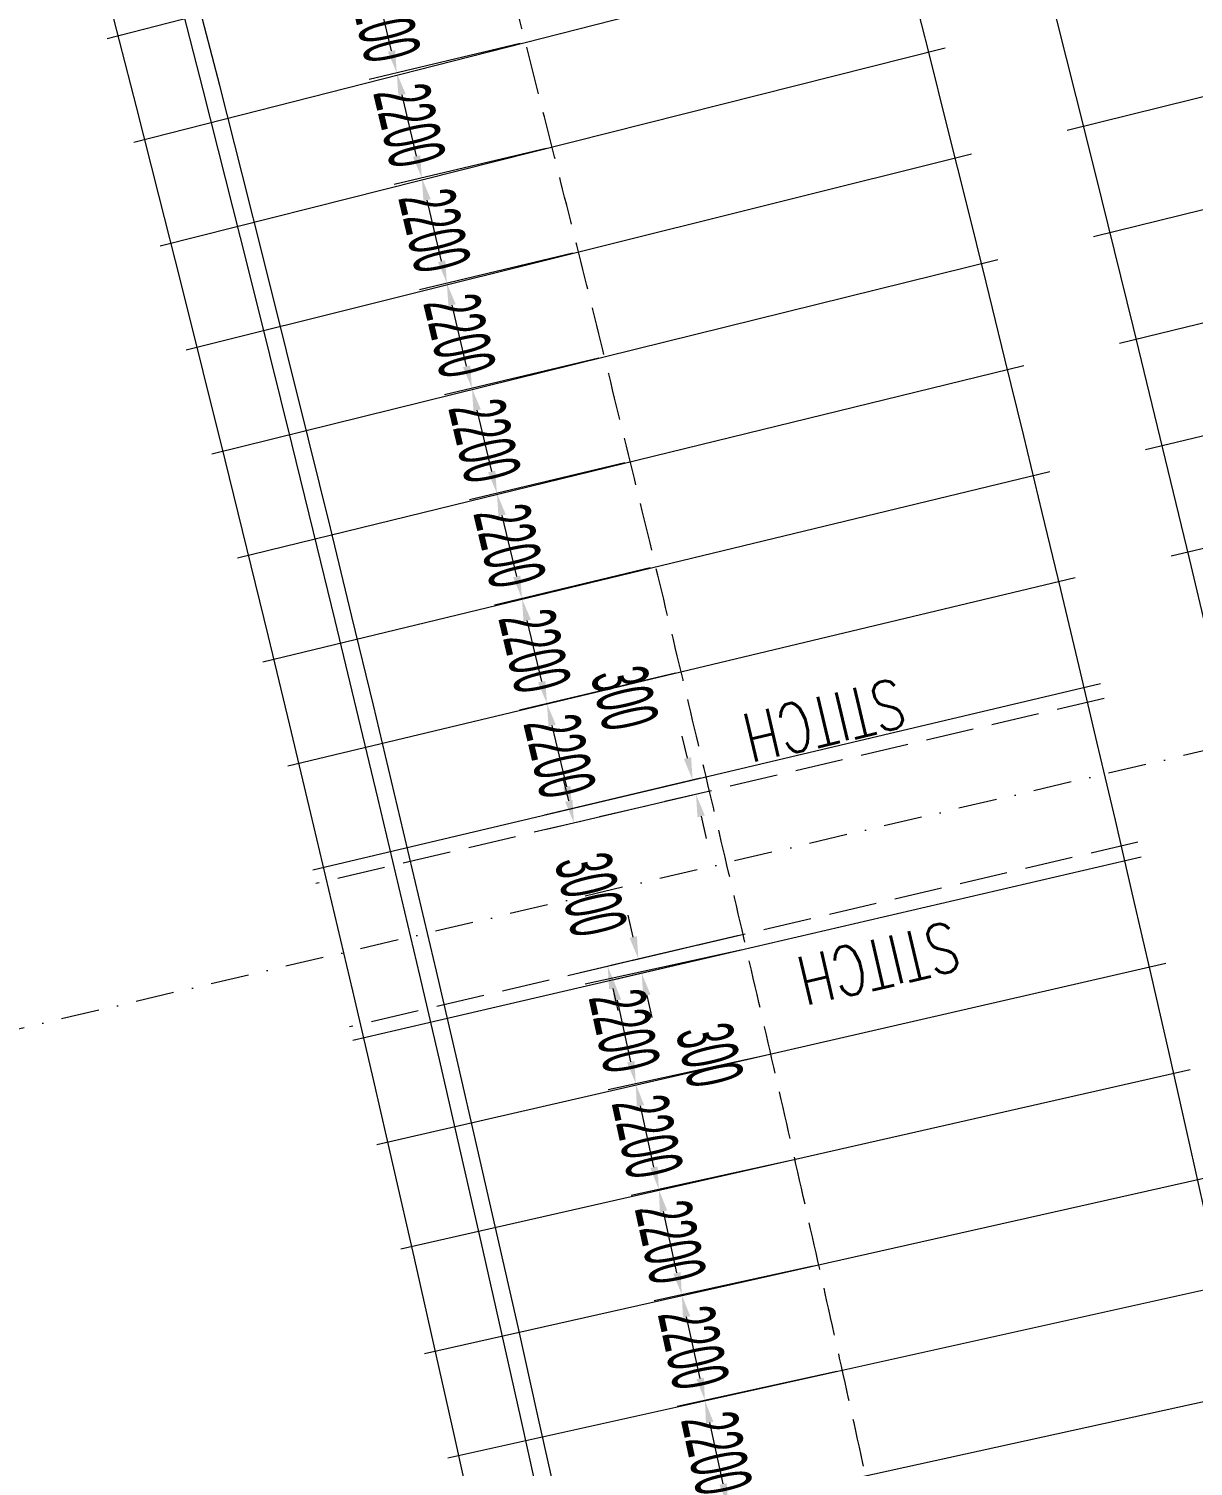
# Model space of a CAD drawing. Header units: millimetres. Extents: x 27228149 to 29012050, y 40856015 to 42918728.
# Drawn here: x 27316400 to 27340105, y 42702397 to 42731664 of the extents above; entities that cross this region are included whole.
import ezdxf

# ---------------------------------------------------------------- set-up
doc = ezdxf.new("R2010")
doc.units = ezdxf.units.MM
doc.header["$LTSCALE"] = 0.05
doc.linetypes.add('DGN Style 3', pattern=[27349.722329, 19535.51595, -7814.20638])
doc.linetypes.add('DGN Style 4', pattern=[31276.361035, 15628.41276, -7814.20638, 19.535516, -7814.20638])
doc.layers.get('Defpoints').update_dxf_attribs({"lineweight": 0})
for name, color, linetype, lineweight in [('InnerEdge_NB', 7, 'Continuous', 0), ('InnerEdge_SB', 7, 'Continuous', 0), ('OuterEdge_NB', 7, 'Continuous', 0), ('OuterEdge_SB', 7, 'Continuous', 0), ('PlacementCurve_NB', 1, 'DGN Style 3', 0), ('PlacementCurve_SB', 1, 'DGN Style 3', 0), ('S-_ANOT----_A-', 7, 'Continuous', 0), ('S-_ANOT----_T-', 7, 'Continuous', 0), ('S-_GRIDLINE_E- Adjusted', 6, 'DGN Style 4', 0), ('S-_SEG-----_E-NB', 3, 'Continuous', 13), ('S-_SEG-----_E-SB', 3, 'Continuous', 13), ('S-_WALLLBW-_E-', 40, 'Continuous', 13)]:
    doc.layers.add(name, color=color, linetype=linetype, lineweight=lineweight)
doc.styles.add('Styletxt', font='txt.shx')
doc.styles.add('StyleWORKING', font='WORKING.shx')
doc.dimstyles.new('dim300', dxfattribs={"dimtxt": 750, "dimasz": 750, "dimexe": 375, "dimexo": 375, "dimgap": 375, "dimtad": 1, "dimdec": 0, "dimzin": 11, "dimdsep": 46, "dimtxsty": 'StyleWORKING', "dimsah": 1, "dimcen": 0.09, "dimclrd": 7, "dimclre": 7, "dimadec": 4, "dimazin": 3, "dimtfac": 1, "dimtdec": 0, "dimtmove": 0, "dimatfit": 3, "dimfxl": 1, "dimtolj": 1, "dimtzin": 0, "dimlwd": 0, "dimlwe": 0, "dimarcsym": 0})

# ---------------------------------------------------------------- blocks, each defined once
blk = doc.blocks.new('*D31')
at = {"layer": 'Defpoints', "color": 0, "linetype": 'Continuous', "transparency": 16777216}
for p in [(27330077, 42716406), (27329983, 42716077), (27330258, 42716141, 0)]:
    blk.add_point(p, dxfattribs=at)
at = {"layer": 'S-_ANOT----_A-', "color": 7, "linetype": 'Continuous', "lineweight": 0, "transparency": 16777216}
for p, q in [((27329809, 42716816), (27329704, 42717264)), ((27330088, 42715629), (27330193, 42715181))]:
    blk.add_line(p, q, dxfattribs=at)
at = {"layer": 'S-_ANOT----_A-', "linetype": 'Continuous', "transparency": 16777216}
for p, q in [((27329965, 42716380), (27329355, 42716237)), ((27330146, 42716115), (27329423, 42715945))]:
    blk.add_line(p, q, dxfattribs=at)
at = {"layer": 'S-_ANOT----_A-', "color": 7, "linetype": 'Continuous', "transparency": 16777216}
for points in [[(27329884, 42716834), (27329735, 42716799), (27329914, 42716368)], [(27330163, 42715646), (27330013, 42715611), (27329983, 42716077)]]:
    blk.add_solid(points, dxfattribs=at)
at = {"layer": 'S-_ANOT----_A-', "color": 0, "linetype": 'Continuous', "transparency": 16777216, "insert": (27328531, 42718033), "char_height": 1150, "attachment_point": 5, "rotation": 283.2071, "style": 'StyleWORKING'}
blk.add_mtext('\\A1;{\\W0.47826;\\C0;300}', dxfattribs=at)
blk = doc.blocks.new('*D576')
at = {"layer": 'Defpoints', "color": 0, "linetype": 'Continuous', "transparency": 16777216}
for p in [(27325966, 42733519), (27323383, 42732904), (27326512, 42731388)]:
    blk.add_point(p, dxfattribs=at)
at = {"layer": 'S-_ANOT----_A-', "linetype": 'Continuous', "transparency": 16777216}
for p, q in [((27325854, 42733492), (27322823, 42732770)), ((27326401, 42731361), (27323333, 42730631))]:
    blk.add_line(p, q, dxfattribs=at)
at = {"layer": 'S-_ANOT----_A-', "color": 7, "linetype": 'Continuous', "lineweight": 0, "transparency": 16777216}
blk.add_line((27323786, 42731211), (27323489, 42732456), dxfattribs=at)
at = {"layer": 'S-_ANOT----_A-', "color": 7, "linetype": 'Continuous', "transparency": 16777216}
for points in [[(27323564, 42732474), (27323415, 42732438), (27323383, 42732904)], [(27323860, 42731229), (27323711, 42731194), (27323892, 42730764)]]:
    blk.add_solid(points, dxfattribs=at)
at = {"layer": 'S-_ANOT----_A-', "color": 0, "linetype": 'Continuous', "transparency": 16777216, "insert": (27323639, 42731834), "char_height": 1150, "attachment_point": 5, "rotation": 283.3918, "style": 'StyleWORKING'}
blk.add_mtext('\\A1;{\\W0.47826;\\C0;2200}', dxfattribs=at)
blk = doc.blocks.new('*D577')
at = {"layer": 'Defpoints', "color": 0, "linetype": 'Continuous', "transparency": 16777216}
for p in [(27326512, 42731388), (27323892, 42730764), (27327048, 42729254)]:
    blk.add_point(p, dxfattribs=at)
at = {"layer": 'S-_ANOT----_A-', "linetype": 'Continuous', "transparency": 16777216}
for p, q in [((27326401, 42731361), (27323333, 42730631)), ((27326936, 42729227), (27323842, 42728491))]:
    blk.add_line(p, q, dxfattribs=at)
at = {"layer": 'S-_ANOT----_A-', "color": 7, "linetype": 'Continuous', "lineweight": 0, "transparency": 16777216}
blk.add_line((27324295, 42729071), (27323999, 42730316), dxfattribs=at)
at = {"layer": 'S-_ANOT----_A-', "color": 7, "linetype": 'Continuous', "transparency": 16777216}
for points in [[(27324073, 42730334), (27323924, 42730299), (27323892, 42730764)], [(27324370, 42729089), (27324221, 42729053), (27324402, 42728624)]]:
    blk.add_solid(points, dxfattribs=at)
at = {"layer": 'S-_ANOT----_A-', "color": 0, "linetype": 'Continuous', "transparency": 16777216, "insert": (27324148, 42729694), "char_height": 1150, "attachment_point": 5, "rotation": 283.3918, "style": 'StyleWORKING'}
blk.add_mtext('\\A1;{\\W0.47826;\\C0;2200}', dxfattribs=at)
blk = doc.blocks.new('*D578')
at = {"layer": 'Defpoints', "color": 0, "linetype": 'Continuous', "transparency": 16777216}
for p in [(27327048, 42729254), (27324402, 42728624), (27327589, 42727121)]:
    blk.add_point(p, dxfattribs=at)
at = {"layer": 'S-_ANOT----_A-', "linetype": 'Continuous', "transparency": 16777216}
for p, q in [((27326936, 42729227), (27323842, 42728491)), ((27327477, 42727095), (27324352, 42726351))]:
    blk.add_line(p, q, dxfattribs=at)
at = {"layer": 'S-_ANOT----_A-', "color": 7, "linetype": 'Continuous', "lineweight": 0, "transparency": 16777216}
blk.add_line((27324805, 42726931), (27324508, 42728176), dxfattribs=at)
at = {"layer": 'S-_ANOT----_A-', "color": 7, "linetype": 'Continuous', "transparency": 16777216}
for points in [[(27324583, 42728194), (27324434, 42728159), (27324402, 42728624)], [(27324879, 42726949), (27324730, 42726914), (27324911, 42726484)]]:
    blk.add_solid(points, dxfattribs=at)
at = {"layer": 'S-_ANOT----_A-', "color": 0, "linetype": 'Continuous', "transparency": 16777216, "insert": (27324658, 42727554), "char_height": 1150, "attachment_point": 5, "rotation": 283.3918, "style": 'StyleWORKING'}
blk.add_mtext('\\A1;{\\W0.47826;\\C0;2200}', dxfattribs=at)
blk = doc.blocks.new('*D579')
at = {"layer": 'Defpoints', "color": 0, "linetype": 'Continuous', "transparency": 16777216}
for p in [(27327589, 42727121), (27324911, 42726484), (27328119, 42724986)]:
    blk.add_point(p, dxfattribs=at)
at = {"layer": 'S-_ANOT----_A-', "linetype": 'Continuous', "transparency": 16777216}
for p, q in [((27327477, 42727095), (27324352, 42726351)), ((27328008, 42724960), (27324861, 42724211))]:
    blk.add_line(p, q, dxfattribs=at)
at = {"layer": 'S-_ANOT----_A-', "color": 7, "linetype": 'Continuous', "lineweight": 0, "transparency": 16777216}
blk.add_line((27325314, 42724791), (27325018, 42726036), dxfattribs=at)
at = {"layer": 'S-_ANOT----_A-', "color": 7, "linetype": 'Continuous', "transparency": 16777216}
for points in [[(27325092, 42726054), (27324943, 42726019), (27324911, 42726484)], [(27325389, 42724809), (27325240, 42724773), (27325421, 42724344)]]:
    blk.add_solid(points, dxfattribs=at)
at = {"layer": 'S-_ANOT----_A-', "color": 0, "linetype": 'Continuous', "transparency": 16777216, "insert": (27325167, 42725414), "char_height": 1150, "attachment_point": 5, "rotation": 283.3918, "style": 'StyleWORKING'}
blk.add_mtext('\\A1;{\\W0.47826;\\C0;2200}', dxfattribs=at)
blk = doc.blocks.new('*D580')
at = {"layer": 'Defpoints', "color": 0, "linetype": 'Continuous', "transparency": 16777216}
for p in [(27328119, 42724986), (27325421, 42724344), (27328645, 42722850)]:
    blk.add_point(p, dxfattribs=at)
at = {"layer": 'S-_ANOT----_A-', "linetype": 'Continuous', "transparency": 16777216}
for p, q in [((27328008, 42724960), (27324861, 42724211)), ((27328533, 42722823), (27325371, 42722070))]:
    blk.add_line(p, q, dxfattribs=at)
at = {"layer": 'S-_ANOT----_A-', "color": 7, "linetype": 'Continuous', "lineweight": 0, "transparency": 16777216}
blk.add_line((27325824, 42722651), (27325527, 42723896), dxfattribs=at)
at = {"layer": 'S-_ANOT----_A-', "color": 7, "linetype": 'Continuous', "transparency": 16777216}
for points in [[(27325602, 42723914), (27325453, 42723878), (27325421, 42724344)], [(27325898, 42722669), (27325749, 42722633), (27325930, 42722204)]]:
    blk.add_solid(points, dxfattribs=at)
at = {"layer": 'S-_ANOT----_A-', "color": 0, "linetype": 'Continuous', "transparency": 16777216, "insert": (27325677, 42723274), "char_height": 1150, "attachment_point": 5, "rotation": 283.3918, "style": 'StyleWORKING'}
blk.add_mtext('\\A1;{\\W0.47826;\\C0;2200}', dxfattribs=at)
blk = doc.blocks.new('*D581')
at = {"layer": 'Defpoints', "color": 0, "linetype": 'Continuous', "transparency": 16777216}
for p in [(27328645, 42722850), (27325930, 42722204), (27329165, 42720712)]:
    blk.add_point(p, dxfattribs=at)
at = {"layer": 'S-_ANOT----_A-', "linetype": 'Continuous', "transparency": 16777216}
for p, q in [((27328533, 42722823), (27325371, 42722070)), ((27329053, 42720686), (27325880, 42719930))]:
    blk.add_line(p, q, dxfattribs=at)
at = {"layer": 'S-_ANOT----_A-', "color": 7, "linetype": 'Continuous', "lineweight": 0, "transparency": 16777216}
blk.add_line((27326333, 42720511), (27326037, 42721756), dxfattribs=at)
at = {"layer": 'S-_ANOT----_A-', "color": 7, "linetype": 'Continuous', "transparency": 16777216}
for points in [[(27326111, 42721774), (27325962, 42721738), (27325930, 42722204)], [(27326408, 42720529), (27326259, 42720493), (27326440, 42720063)]]:
    blk.add_solid(points, dxfattribs=at)
at = {"layer": 'S-_ANOT----_A-', "color": 0, "linetype": 'Continuous', "transparency": 16777216, "insert": (27326186, 42721134), "char_height": 1150, "attachment_point": 5, "rotation": 283.3918, "style": 'StyleWORKING'}
blk.add_mtext('\\A1;{\\W0.47826;\\C0;2200}', dxfattribs=at)
blk = doc.blocks.new('*D582')
at = {"layer": 'Defpoints', "color": 0, "linetype": 'Continuous', "transparency": 16777216}
for p in [(27329165, 42720712), (27326440, 42720063), (27329679, 42718573)]:
    blk.add_point(p, dxfattribs=at)
at = {"layer": 'S-_ANOT----_A-', "linetype": 'Continuous', "transparency": 16777216}
for p, q in [((27329053, 42720686), (27325880, 42719930)), ((27329568, 42718547), (27326390, 42717790))]:
    blk.add_line(p, q, dxfattribs=at)
at = {"layer": 'S-_ANOT----_A-', "color": 7, "linetype": 'Continuous', "lineweight": 0, "transparency": 16777216}
blk.add_line((27326843, 42718371), (27326546, 42719616), dxfattribs=at)
at = {"layer": 'S-_ANOT----_A-', "color": 7, "linetype": 'Continuous', "transparency": 16777216}
for points in [[(27326621, 42719634), (27326472, 42719598), (27326440, 42720063)], [(27326917, 42718389), (27326768, 42718353), (27326949, 42717923)]]:
    blk.add_solid(points, dxfattribs=at)
at = {"layer": 'S-_ANOT----_A-', "color": 0, "linetype": 'Continuous', "transparency": 16777216, "insert": (27326696, 42718994), "char_height": 1150, "attachment_point": 5, "rotation": 283.3918, "style": 'StyleWORKING'}
blk.add_mtext('\\A1;{\\W0.47826;\\C0;2200}', dxfattribs=at)
blk = doc.blocks.new('*D583')
at = {"layer": 'Defpoints', "color": 0, "linetype": 'Continuous', "transparency": 16777216}
for p in [(27331012, 42712928), (27328286, 42712333), (27331507, 42710785)]:
    blk.add_point(p, dxfattribs=at)
at = {"layer": 'S-_ANOT----_A-', "linetype": 'Continuous', "transparency": 16777216}
for p, q in [((27330899, 42712904), (27327724, 42712210)), ((27331395, 42710760), (27328194, 42710061))]:
    blk.add_line(p, q, dxfattribs=at)
at = {"layer": 'S-_ANOT----_A-', "color": 7, "linetype": 'Continuous', "lineweight": 0, "transparency": 16777216}
blk.add_line((27328657, 42710633), (27328384, 42711884), dxfattribs=at)
at = {"layer": 'S-_ANOT----_A-', "color": 7, "linetype": 'Continuous', "transparency": 16777216}
for points in [[(27328459, 42711900), (27328309, 42711867), (27328286, 42712333)], [(27328732, 42710650), (27328582, 42710617), (27328755, 42710184)]]:
    blk.add_solid(points, dxfattribs=at)
at = {"layer": 'S-_ANOT----_A-', "color": 0, "linetype": 'Continuous', "transparency": 16777216, "insert": (27328522, 42711259), "char_height": 1150, "attachment_point": 5, "rotation": 282.3217, "style": 'StyleWORKING'}
blk.add_mtext('\\A1;{\\W0.47826;\\C0;2200}', dxfattribs=at)
blk = doc.blocks.new('*D584')
at = {"layer": 'Defpoints', "color": 0, "linetype": 'Continuous', "transparency": 16777216}
for p in [(27331507, 42710785), (27328755, 42710184), (27331998, 42708640)]:
    blk.add_point(p, dxfattribs=at)
at = {"layer": 'S-_ANOT----_A-', "linetype": 'Continuous', "transparency": 16777216}
for p, q in [((27331395, 42710760), (27328194, 42710061)), ((27331885, 42708616), (27328663, 42707912))]:
    blk.add_line(p, q, dxfattribs=at)
at = {"layer": 'S-_ANOT----_A-', "color": 7, "linetype": 'Continuous', "lineweight": 0, "transparency": 16777216}
blk.add_line((27329127, 42708484), (27328854, 42709734), dxfattribs=at)
at = {"layer": 'S-_ANOT----_A-', "color": 7, "linetype": 'Continuous', "transparency": 16777216}
for points in [[(27328928, 42709751), (27328779, 42709718), (27328755, 42710184)], [(27329202, 42708500), (27329052, 42708468), (27329225, 42708035)]]:
    blk.add_solid(points, dxfattribs=at)
at = {"layer": 'S-_ANOT----_A-', "color": 0, "linetype": 'Continuous', "transparency": 16777216, "insert": (27328991, 42709109), "char_height": 1150, "attachment_point": 5, "rotation": 282.3217, "style": 'StyleWORKING'}
blk.add_mtext('\\A1;{\\W0.47826;\\C0;2200}', dxfattribs=at)
blk = doc.blocks.new('*D585')
at = {"layer": 'Defpoints', "color": 0, "linetype": 'Continuous', "transparency": 16777216}
for p in [(27331998, 42708640), (27329225, 42708035), (27332483, 42706494)]:
    blk.add_point(p, dxfattribs=at)
at = {"layer": 'S-_ANOT----_A-', "linetype": 'Continuous', "transparency": 16777216}
for p, q in [((27331885, 42708616), (27328663, 42707912)), ((27332371, 42706470), (27329133, 42705763))]:
    blk.add_line(p, q, dxfattribs=at)
at = {"layer": 'S-_ANOT----_A-', "color": 7, "linetype": 'Continuous', "lineweight": 0, "transparency": 16777216}
blk.add_line((27329596, 42706335), (27329323, 42707585), dxfattribs=at)
at = {"layer": 'S-_ANOT----_A-', "color": 7, "linetype": 'Continuous', "transparency": 16777216}
for points in [[(27329398, 42707602), (27329248, 42707569), (27329225, 42708035)], [(27329671, 42706351), (27329521, 42706318), (27329694, 42705885)]]:
    blk.add_solid(points, dxfattribs=at)
at = {"layer": 'S-_ANOT----_A-', "color": 0, "linetype": 'Continuous', "transparency": 16777216, "insert": (27329461, 42706960), "char_height": 1150, "attachment_point": 5, "rotation": 282.3217, "style": 'StyleWORKING'}
blk.add_mtext('\\A1;{\\W0.47826;\\C0;2200}', dxfattribs=at)
blk = doc.blocks.new('*D586')
at = {"layer": 'Defpoints', "color": 0, "linetype": 'Continuous', "transparency": 16777216}
for p in [(27332483, 42706494), (27329694, 42705885), (27332963, 42704347)]:
    blk.add_point(p, dxfattribs=at)
at = {"layer": 'S-_ANOT----_A-', "linetype": 'Continuous', "transparency": 16777216}
for p, q in [((27332371, 42706470), (27329133, 42705763)), ((27332851, 42704323), (27329602, 42703613))]:
    blk.add_line(p, q, dxfattribs=at)
at = {"layer": 'S-_ANOT----_A-', "color": 7, "linetype": 'Continuous', "lineweight": 0, "transparency": 16777216}
blk.add_line((27330066, 42704185), (27329793, 42705436), dxfattribs=at)
at = {"layer": 'S-_ANOT----_A-', "color": 7, "linetype": 'Continuous', "transparency": 16777216}
for points in [[(27329867, 42705452), (27329718, 42705420), (27329694, 42705885)], [(27330141, 42704202), (27329991, 42704169), (27330164, 42703736)]]:
    blk.add_solid(points, dxfattribs=at)
at = {"layer": 'S-_ANOT----_A-', "color": 0, "linetype": 'Continuous', "transparency": 16777216, "insert": (27329930, 42704811), "char_height": 1150, "attachment_point": 5, "rotation": 282.3217, "style": 'StyleWORKING'}
blk.add_mtext('\\A1;{\\W0.47826;\\C0;2200}', dxfattribs=at)
blk = doc.blocks.new('*D587')
at = {"layer": 'Defpoints', "color": 0, "linetype": 'Continuous', "transparency": 16777216}
for p in [(27332963, 42704347), (27330164, 42703736), (27333438, 42702199)]:
    blk.add_point(p, dxfattribs=at)
at = {"layer": 'S-_ANOT----_A-', "linetype": 'Continuous', "transparency": 16777216}
for p, q in [((27332851, 42704323), (27329602, 42703613)), ((27333325, 42702175), (27330072, 42701464))]:
    blk.add_line(p, q, dxfattribs=at)
at = {"layer": 'S-_ANOT----_A-', "color": 7, "linetype": 'Continuous', "lineweight": 0, "transparency": 16777216}
blk.add_line((27330535, 42702036), (27330262, 42703287), dxfattribs=at)
at = {"layer": 'S-_ANOT----_A-', "color": 7, "linetype": 'Continuous', "transparency": 16777216}
for points in [[(27330337, 42703303), (27330187, 42703270), (27330164, 42703736)], [(27330610, 42702052), (27330460, 42702020), (27330633, 42701587)]]:
    blk.add_solid(points, dxfattribs=at)
at = {"layer": 'S-_ANOT----_A-', "color": 0, "linetype": 'Continuous', "transparency": 16777216, "insert": (27330400, 42702662), "char_height": 1150, "attachment_point": 5, "rotation": 282.3217, "style": 'StyleWORKING'}
blk.add_mtext('\\A1;{\\W0.47826;\\C0;2200}', dxfattribs=at)
blk = doc.blocks.new('*D862')
at = {"layer": 'Defpoints', "color": 0, "linetype": 'Continuous', "transparency": 16777216}
for p in [(27330944, 42713221), (27328810, 42712724), (27331012, 42712928)]:
    blk.add_point(p, dxfattribs=at)
at = {"layer": 'S-_ANOT----_A-', "color": 7, "linetype": 'Continuous', "lineweight": 0, "transparency": 16777216}
for p, q in [((27328706, 42713172), (27328602, 42713620)), ((27328983, 42711984), (27329087, 42711536))]:
    blk.add_line(p, q, dxfattribs=at)
at = {"layer": 'S-_ANOT----_A-', "linetype": 'Continuous', "transparency": 16777216}
for p, q in [((27330831, 42713194), (27328250, 42712594)), ((27330900, 42712902), (27328318, 42712301))]:
    blk.add_line(p, q, dxfattribs=at)
at = {"layer": 'S-_ANOT----_A-', "color": 7, "linetype": 'Continuous', "transparency": 16777216}
for points in [[(27328781, 42713189), (27328631, 42713155), (27328810, 42712724)], [(27329057, 42712001), (27328908, 42711966), (27328878, 42712432)]]:
    blk.add_solid(points, dxfattribs=at)
at = {"layer": 'S-_ANOT----_A-', "color": 0, "linetype": 'Continuous', "transparency": 16777216, "insert": (27330262, 42710766), "char_height": 1150, "attachment_point": 5, "rotation": 283.102, "style": 'StyleWORKING'}
blk.add_mtext('\\A1;{\\W0.47826;\\C0;300}', dxfattribs=at)
blk = doc.blocks.new('*D1158')
at = {"layer": 'Defpoints', "color": 0, "linetype": 'Continuous', "transparency": 16777216}
for p in [(27329679, 42718573), (27326949, 42717923), (27330189, 42716433)]:
    blk.add_point(p, dxfattribs=at)
at = {"layer": 'S-_ANOT----_A-', "linetype": 'Continuous', "transparency": 16777216}
for p, q in [((27329568, 42718547), (27326390, 42717790)), ((27330077, 42716406), (27326900, 42715650))]:
    blk.add_line(p, q, dxfattribs=at)
at = {"layer": 'S-_ANOT----_A-', "color": 7, "linetype": 'Continuous', "lineweight": 0, "transparency": 16777216}
blk.add_line((27327352, 42716231), (27327056, 42717476), dxfattribs=at)
at = {"layer": 'S-_ANOT----_A-', "color": 7, "linetype": 'Continuous', "transparency": 16777216}
for points in [[(27327130, 42717494), (27326981, 42717458), (27326949, 42717923)], [(27327427, 42716248), (27327278, 42716213), (27327459, 42715783)]]:
    blk.add_solid(points, dxfattribs=at)
at = {"layer": 'S-_ANOT----_A-', "color": 0, "linetype": 'Continuous', "transparency": 16777216, "insert": (27327205, 42716854), "char_height": 1150, "attachment_point": 5, "rotation": 283.3918, "style": 'StyleWORKING'}
blk.add_mtext('\\A1;{\\W0.47826;\\C0;2200}', dxfattribs=at)
blk = doc.blocks.new('*D1159')
at = {"layer": 'Defpoints', "color": 0, "linetype": 'Continuous', "transparency": 16777216}
for p in [(27330258, 42716141), (27330944, 42713221, 0), (27328185, 42712573)]:
    blk.add_point(p, dxfattribs=at)
at = {"layer": 'S-_ANOT----_A-', "color": 7, "linetype": 'Continuous', "lineweight": 0, "transparency": 16777216}
for p, q in [((27327394, 42715942), (27327289, 42716389)), ((27328290, 42712125), (27328395, 42711677))]:
    blk.add_line(p, q, dxfattribs=at)
at = {"layer": 'S-_ANOT----_A-', "linetype": 'Continuous', "transparency": 16777216}
for p, q in [((27330146, 42716115), (27326939, 42715362)), ((27330832, 42713194), (27327625, 42712442))]:
    blk.add_line(p, q, dxfattribs=at)
at = {"layer": 'S-_ANOT----_A-', "color": 7, "linetype": 'Continuous', "transparency": 16777216}
for points in [[(27327469, 42715959), (27327319, 42715924), (27327499, 42715494)], [(27328364, 42712143), (27328215, 42712108), (27328185, 42712573)]]:
    blk.add_solid(points, dxfattribs=at)
at = {"layer": 'S-_ANOT----_A-', "color": 0, "linetype": 'Continuous', "transparency": 16777216, "insert": (27327843, 42714034), "char_height": 1150, "attachment_point": 5, "rotation": 283.2071, "style": 'StyleWORKING'}
blk.add_mtext('\\A1;{\\W0.47826;\\C0;3000}', dxfattribs=at)

msp = doc.modelspace()

# ---------------------------------------------------------------- linework, layer by layer
at = {"layer": 'InnerEdge_NB'}
msp.add_lwpolyline([(27283724.5, 42878514.7, -0.0568157), (27345588.8, 42682480.7), (27368075.3, 42566916.3, 0.0263705), (27393633.3, 42464653, 0.0426618), (27458420.2, 42303807.1, 0.1075608), (27699785.7, 42006839.6, 0.026969), (27783127.3, 41947329.2), (27839783.5, 41911319.6)], format="xyb", dxfattribs=at)
at = {"layer": 'InnerEdge_SB'}
msp.add_lwpolyline([(27370363.7, 42569291.8), (27348239.1, 42682996.3, 0.0568157), (27286190.8, 42879613.7)], format="xyb", dxfattribs=at)
at = {"layer": 'OuterEdge_NB'}
msp.add_arc((26454853.3, 42509161.6), 893291, 11.011006, 26.2492157, dxfattribs=at)
at = {"layer": 'OuterEdge_SB'}
msp.add_arc((26454853.3, 42509161.6), 924291, 13.8451623, 26.2492156, dxfattribs=at)
at = {"layer": 'PlacementCurve_NB'}
msp.add_lwpolyline([(27288809.3, 42846343.4, -0.0480477), (27337834.2, 42680971.8), (27359958.8, 42567267.3, 0.0690894), (27451045.4, 42301107.2, 0.1079959), (27694979, 42000696.1, 0.0193193), (27725549.4, 41977271, 0.0146476), (27778701.6, 41940923.9), (27835716.4, 41904662.4)], format="xyb", dxfattribs=at)
at = {"layer": 'PlacementCurve_SB'}
msp.add_lwpolyline([(27305541.4, 42854039, -0.0482858), (27355899.2, 42684467.3), (27377998.9, 42570890.3, 0.0688708), (27467496.8, 42309348.2, 0.1110949), (27715510, 42007942.3, 0.028125), (27802629.8, 41947720.4), (27845874.9, 41921290)], format="xyb", dxfattribs=at)
at = {"layer": 'S-_GRIDLINE_E- Adjusted'}
msp.add_line((27357411.2, 42720973.2), (27283677.1, 42703667.9), dxfattribs=at)
at = {"layer": 'S-_SEG-----_E-NB'}
for p, q in [((27317996.4, 42731466.1), (27333955.6, 42735576.4)), ((27318537.6, 42729354.4), (27334506.7, 42733425.7)), ((27319073.5, 42727241.5), (27335052.6, 42731273.7)), ((27319604.3, 42725127.2), (27335593.2, 42729120.3)), ((27320129.9, 42723011.7), (27336128.5, 42726965.7)), ((27320650.3, 42720894.8), (27336658.5, 42724809.7)), ((27321165.5, 42718776.7), (27337183.3, 42722652.4)), ((27321675.6, 42716657.4), (27337702.8, 42720493.9)), ((27322180.5, 42714536.8), (27338217, 42718334.1)), ((27339047.1, 42714797.1), (27322995.4, 42711064)), ((27339547.3, 42712634.1), (27323486.6, 42708940.2)), ((27340042.3, 42710469.8), (27323972.6, 42706815.2)), ((27340532, 42708304.3), (27324453.4, 42704689)), ((27341016.4, 42706137.6), (27324929, 42702561.7)), ((27341495.5, 42703969.7), (27325399.4, 42700433.2))]:
    msp.add_line(p, q, dxfattribs=at)
at = {"layer": 'S-_SEG-----_E-NB', "linetype": 'DGN Style 3'}
for p, q in [((27338289.3, 42718026.1), (27322245.8, 42714260.7)), ((27338974.7, 42715105.4), (27322931.2, 42711340))]:
    msp.add_line(p, q, dxfattribs=at)
at = {"layer": 'S-_SEG-----_E-SB'}
for p, q in [((27337535.9, 42729595.9), (27354253.5, 42733766.3)), ((27338073.6, 42727431.3), (27354801.2, 42731561.6)), ((27338606.1, 42725265.3), (27355345.4, 42729355.9)), ((27339133.2, 42723098), (27355889.2, 42727150.2)), ((27339655, 42720929.4), (27356432.8, 42724944.3))]:
    msp.add_line(p, q, dxfattribs=at)
at = {"layer": 'S-_WALLLBW-_E-'}
for radius, start, end in [(924641, 13.8451623, 26.2492156), (892941, 11.011006, 26.2492157), (891541, 11.011006, 26.2492157), (926791, 13.8451623, 20.7565789)]:
    msp.add_arc((26454853.3, 42509161.6), radius, start, end, dxfattribs=at)

# ---------------------------------------------------------------- texts
at = {"layer": 'S-_ANOT----_T-', "linetype": 'Continuous', "style": 'Styletxt', "width": 0.75}
for rotation, p in [(193.32175, (27334087.2, 42718449.3)), (193.2082, (27335194.8, 42713498.6))]:
    msp.add_text('STITCH', height=1000, rotation=rotation, dxfattribs=at).set_placement(p)

# ---------------------------------------------------------------- dimensions: what is measured, and where the dimension line sits
at = {"layer": 'S-_ANOT----_A-', "linetype": 'Continuous'}
for base, p1, p2, angle, override, picture, middle, turn in [((27323382.8, 42732903.6), (27326512.5, 42731387.6), (27325966.4, 42733518.8), 103.39181, {"dimscale": 1000, "dimtxt": 1.15, "dimasz": 0.46, "dimexe": 0.575, "dimexo": 0.115, "dimgap": 0.2875, "dimtad": 1, "dimtih": 0, "dimtoh": 0, "dimlfac": 1, "dimsah": 1, "dimcen": 0, "dimse1": 0, "dimse2": 0, "dimclre": 256, "dimclrt": 0, "dimtol": 0, "dimtfac": 1, "dimtofl": 0, "dimtmove": 2, "dimatfit": 3, "dimfrac": 0, "dimtolj": 1, "dimlwe": 65535}, '*D576', (27323638.9, 42731834), 283.39181), ((27323892.2, 42730763.8), (27327048.1, 42729253.8), (27326512.5, 42731387.6), 103.39181, {"dimscale": 1000, "dimtxt": 1.15, "dimasz": 0.46, "dimexe": 0.575, "dimexo": 0.115, "dimgap": 0.2875, "dimtad": 1, "dimtih": 0, "dimtoh": 0, "dimlfac": 1, "dimsah": 1, "dimcen": 0, "dimse1": 0, "dimse2": 0, "dimclre": 256, "dimclrt": 0, "dimtol": 0, "dimtfac": 1, "dimtofl": 0, "dimtmove": 2, "dimatfit": 3, "dimfrac": 0, "dimtolj": 1, "dimlwe": 65535}, '*D577', (27324148.3, 42729694.1), 283.39181), ((27324401.7, 42728623.8), (27327589, 42727121.3), (27327048.1, 42729253.8), 103.39181, {"dimscale": 1000, "dimtxt": 1.15, "dimasz": 0.46, "dimexe": 0.575, "dimexo": 0.115, "dimgap": 0.2875, "dimtad": 1, "dimtih": 0, "dimtoh": 0, "dimlfac": 1, "dimsah": 1, "dimcen": 0, "dimse1": 0, "dimse2": 0, "dimclre": 256, "dimclrt": 0, "dimtol": 0, "dimtfac": 1, "dimtofl": 0, "dimtmove": 2, "dimatfit": 3, "dimfrac": 0, "dimtolj": 1, "dimlwe": 65535}, '*D578', (27324657.8, 42727554.1), 283.39181), ((27324911.2, 42726483.8), (27328119.5, 42724986.3), (27327589, 42727121.3), 103.39181, {"dimscale": 1000, "dimtxt": 1.15, "dimasz": 0.46, "dimexe": 0.575, "dimexo": 0.115, "dimgap": 0.2875, "dimtad": 1, "dimtih": 0, "dimtoh": 0, "dimlfac": 1, "dimsah": 1, "dimcen": 0, "dimse1": 0, "dimse2": 0, "dimclre": 256, "dimclrt": 0, "dimtol": 0, "dimtfac": 1, "dimtofl": 0, "dimtmove": 2, "dimatfit": 3, "dimfrac": 0, "dimtolj": 1, "dimlwe": 65535}, '*D579', (27325167.3, 42725414.1), 283.39181), ((27325420.7, 42724343.7), (27328644.7, 42722849.9), (27328119.5, 42724986.3), 103.39181, {"dimscale": 1000, "dimtxt": 1.15, "dimasz": 0.46, "dimexe": 0.575, "dimexo": 0.115, "dimgap": 0.2875, "dimtad": 1, "dimtih": 0, "dimtoh": 0, "dimlfac": 1, "dimsah": 1, "dimcen": 0, "dimse1": 0, "dimse2": 0, "dimclre": 256, "dimclrt": 0, "dimtol": 0, "dimtfac": 1, "dimtofl": 0, "dimtmove": 2, "dimatfit": 3, "dimfrac": 0, "dimtolj": 1, "dimlwe": 65535}, '*D580', (27325676.9, 42723274), 283.39181), ((27325930.3, 42722203.6), (27329164.7, 42720712.2), (27328644.7, 42722849.9), 103.39181, {"dimscale": 1000, "dimtxt": 1.15, "dimasz": 0.46, "dimexe": 0.575, "dimexo": 0.115, "dimgap": 0.2875, "dimtad": 1, "dimtih": 0, "dimtoh": 0, "dimlfac": 1, "dimsah": 1, "dimcen": 0, "dimse1": 0, "dimse2": 0, "dimclre": 256, "dimclrt": 0, "dimtol": 0, "dimtfac": 1, "dimtofl": 0, "dimtmove": 2, "dimatfit": 3, "dimfrac": 0, "dimtolj": 1, "dimlwe": 65535}, '*D581', (27326186.4, 42721133.9), 283.39181), ((27326439.8, 42720063.5), (27329679.5, 42718573.3), (27329164.7, 42720712.2), 103.39181, {"dimscale": 1000, "dimtxt": 1.15, "dimasz": 0.46, "dimexe": 0.575, "dimexo": 0.115, "dimgap": 0.2875, "dimtad": 1, "dimtih": 0, "dimtoh": 0, "dimlfac": 1, "dimsah": 1, "dimcen": 0, "dimse1": 0, "dimse2": 0, "dimclre": 256, "dimclrt": 0, "dimtol": 0, "dimtfac": 1, "dimtofl": 0, "dimtmove": 2, "dimatfit": 3, "dimfrac": 0, "dimtolj": 1, "dimlwe": 65535}, '*D582', (27326695.9, 42718993.7), 283.39181), ((27329982.8, 42716076.6), (27330077.1, 42716406.5), (27330258.1, 42716141.2, 0.2), 283.2071, {"dimscale": 1000, "dimtxt": 1.15, "dimasz": 0.46, "dimexe": 0.575, "dimexo": 0.115, "dimgap": 0.2875, "dimtad": 1, "dimtih": 0, "dimtoh": 0, "dimlfac": 1, "dimsah": 1, "dimcen": 0, "dimse1": 0, "dimse2": 0, "dimclre": 256, "dimclrt": 0, "dimtol": 0, "dimtfac": 1, "dimtofl": 0, "dimtmove": 2, "dimatfit": 3, "dimfrac": 0, "dimtolj": 1, "dimlwe": 65535}, '*D31', (27328530.5, 42718032.6), 283.2071), ((27326949.3, 42717923.3), (27330189, 42716433.1), (27329679.5, 42718573.3), 103.39181, {"dimscale": 1000, "dimtxt": 1.15, "dimasz": 0.46, "dimexe": 0.575, "dimexo": 0.115, "dimgap": 0.2875, "dimtad": 1, "dimtih": 0, "dimtoh": 0, "dimlfac": 1, "dimsah": 1, "dimcen": 0, "dimse1": 0, "dimse2": 0, "dimclre": 256, "dimclrt": 0, "dimtol": 0, "dimtfac": 1, "dimtofl": 0, "dimtmove": 2, "dimatfit": 3, "dimfrac": 0, "dimtolj": 1, "dimlwe": 65535}, '*D1158', (27327205.5, 42716853.5), 283.39181), ((27328184.6, 42712573), (27330258.1, 42716141.2), (27330943.5, 42713220.5, -0.2), 103.2071, {"dimscale": 1000, "dimtxt": 1.15, "dimasz": 0.46, "dimexe": 0.575, "dimexo": 0.115, "dimgap": 0.2875, "dimtad": 1, "dimjust": 0, "dimtih": 0, "dimtoh": 0, "dimlfac": 1, "dimsah": 1, "dimcen": 0, "dimse1": 0, "dimse2": 0, "dimclre": 256, "dimclrt": 0, "dimtol": 0, "dimtfac": 1, "dimtofl": 0, "dimtmove": 2, "dimatfit": 3, "dimfrac": 0, "dimtolj": 1, "dimlwe": 65535}, '*D1159', (27327843.2, 42714033.7), 283.2071), ((27328810.2, 42712724), (27331011.5, 42712928.3), (27330943.5, 42713220.5), 103.102, {"dimscale": 1000, "dimtxt": 1.15, "dimasz": 0.46, "dimexe": 0.575, "dimexo": 0.115, "dimgap": 0.2875, "dimtad": 1, "dimtih": 0, "dimtoh": 0, "dimlfac": 1, "dimsah": 1, "dimcen": 0, "dimse1": 0, "dimse2": 0, "dimclre": 256, "dimclrt": 0, "dimtol": 0, "dimtfac": 1, "dimtofl": 0, "dimtmove": 2, "dimatfit": 3, "dimfrac": 0, "dimtolj": 1, "dimlwe": 65535}, '*D862', (27330262.1, 42710765.7), 283.102), ((27328286, 42712333), (27331507.2, 42710784.9), (27331011.5, 42712928.3), 102.32175, {"dimscale": 1000, "dimtxt": 1.15, "dimasz": 0.46, "dimexe": 0.575, "dimexo": 0.115, "dimgap": 0.2875, "dimtad": 1, "dimtih": 0, "dimtoh": 0, "dimlfac": 1, "dimsah": 1, "dimcen": 0, "dimse1": 0, "dimse2": 0, "dimclre": 256, "dimclrt": 0, "dimtol": 0, "dimtfac": 1, "dimtofl": 0, "dimtmove": 2, "dimatfit": 3, "dimfrac": 0, "dimtolj": 1, "dimlwe": 65535}, '*D583', (27328522, 42711258.7), 282.32175), ((27328755.4, 42710183.8), (27331997.7, 42708640.3), (27331507.2, 42710784.9), 102.32175, {"dimscale": 1000, "dimtxt": 1.15, "dimasz": 0.46, "dimexe": 0.575, "dimexo": 0.115, "dimgap": 0.2875, "dimtad": 1, "dimtih": 0, "dimtoh": 0, "dimlfac": 1, "dimsah": 1, "dimcen": 0, "dimse1": 0, "dimse2": 0, "dimclre": 256, "dimclrt": 0, "dimtol": 0, "dimtfac": 1, "dimtofl": 0, "dimtmove": 2, "dimatfit": 3, "dimfrac": 0, "dimtolj": 1, "dimlwe": 65535}, '*D584', (27328991.5, 42709109.5), 282.32175), ((27329224.9, 42708034.6), (27332483, 42706494.5), (27331997.7, 42708640.3), 102.32175, {"dimscale": 1000, "dimtxt": 1.15, "dimasz": 0.46, "dimexe": 0.575, "dimexo": 0.115, "dimgap": 0.2875, "dimtad": 1, "dimtih": 0, "dimtoh": 0, "dimlfac": 1, "dimsah": 1, "dimcen": 0, "dimse1": 0, "dimse2": 0, "dimclre": 256, "dimclrt": 0, "dimtol": 0, "dimtfac": 1, "dimtofl": 0, "dimtmove": 2, "dimatfit": 3, "dimfrac": 0, "dimtolj": 1, "dimlwe": 65535}, '*D585', (27329461, 42706960.3), 282.32175), ((27329694.3, 42705885.3), (27332963, 42704347.5), (27332483, 42706494.5), 102.32175, {"dimscale": 1000, "dimtxt": 1.15, "dimasz": 0.46, "dimexe": 0.575, "dimexo": 0.115, "dimgap": 0.2875, "dimtad": 1, "dimtih": 0, "dimtoh": 0, "dimlfac": 1, "dimsah": 1, "dimcen": 0, "dimse1": 0, "dimse2": 0, "dimclre": 256, "dimclrt": 0, "dimtol": 0, "dimtfac": 1, "dimtofl": 0, "dimtmove": 2, "dimatfit": 3, "dimfrac": 0, "dimtolj": 1, "dimlwe": 65535}, '*D586', (27329930.4, 42704811), 282.32175), ((27330163.8, 42703736), (27333437.7, 42702199.3), (27332963, 42704347.5), 102.32175, {"dimscale": 1000, "dimtxt": 1.15, "dimasz": 0.46, "dimexe": 0.575, "dimexo": 0.115, "dimgap": 0.2875, "dimtad": 1, "dimtih": 0, "dimtoh": 0, "dimlfac": 1, "dimsah": 1, "dimcen": 0, "dimse1": 0, "dimse2": 0, "dimclre": 256, "dimclrt": 0, "dimtol": 0, "dimtfac": 1, "dimtofl": 0, "dimtmove": 2, "dimatfit": 3, "dimfrac": 0, "dimtolj": 1, "dimlwe": 65535}, '*D587', (27330399.9, 42702661.7), 282.32175)]:
    dim = msp.add_linear_dim(base=base, p1=p1, p2=p2, angle=angle, text='{\\W0.47826;\\C0;<>}', dimstyle='dim300', override=override, dxfattribs=at)
    dim.commit()
    dim.dimension.update_dxf_attribs({"geometry": picture, "text_midpoint": middle, "dimtype": 160, "text_rotation": turn})

doc.saveas('drawing.dxf')
